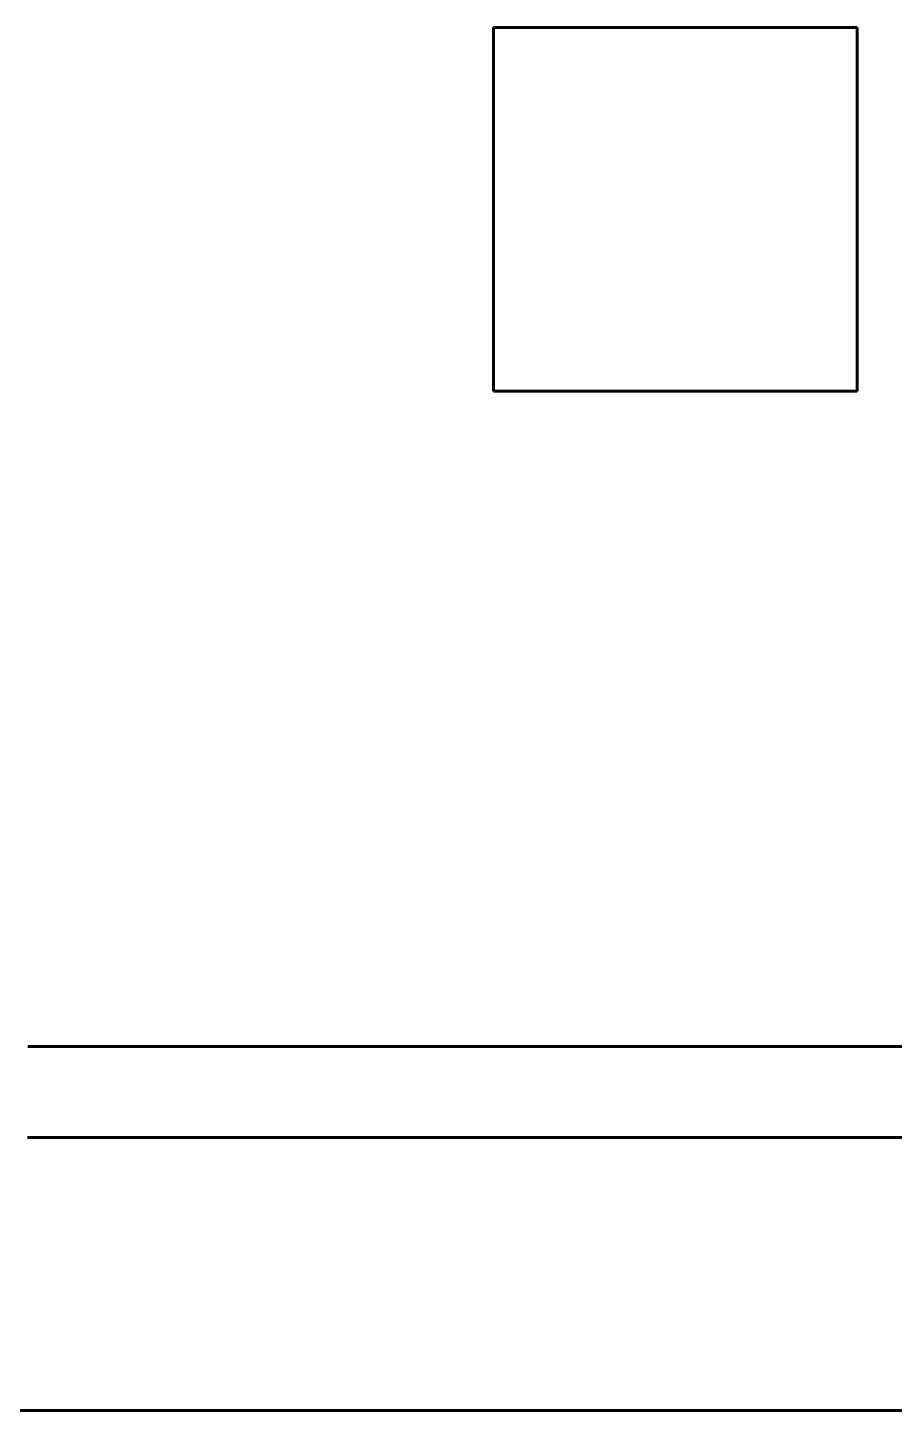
# Model space of a CAD drawing. Extents: x 0 to 297, y 0 to 292.
# Drawn here: x 186.34 to 191.1, y 62.79 to 70.39 of the extents above; entities that cross this region are included whole.
import ezdxf

# ---------------------------------------------------------------- set-up
doc = ezdxf.new("R2010")
doc.units = 0
doc.header["$MEASUREMENT"] = 0
doc.linetypes.add('K5LT_BASIC', pattern=[0])
doc.layers.add('Системный слой', color=7, linetype='Continuous')

# ---------------------------------------------------------------- blocks, each defined once
blk = doc.blocks.new('*U')
at = {"layer": 'Системный слой', "linetype": 'K5LT_BASIC', "lineweight": 60}
for p, q in [((190.9003, 70.3897), (188.9003, 70.3897)), ((188.9003, 70.3897), (188.9003, 68.3897)), ((190.9003, 68.3897), (190.9003, 70.3897)), ((188.9003, 68.3897), (190.9003, 68.3897))]:
    blk.add_line(p, q, dxfattribs=at)

msp = doc.modelspace()

# ---------------------------------------------------------------- linework, layer by layer
at = {"layer": 'Системный слой', "linetype": 'K5LT_BASIC', "lineweight": 60}
for p, q in [((186.338, 64.7857), (192.338, 64.7857)), ((192.3378, 64.2856), (186.3378, 64.2856)), ((157.3375, 62.7855), (200.3375, 62.7855))]:
    msp.add_line(p, q, dxfattribs=at)

# ---------------------------------------------------------------- block references
at = {"layer": 'Системный слой'}
msp.add_blockref('*U', (0, 0), dxfattribs=at)
msp.add_blockref('*U', (0, 0), dxfattribs=at)
msp.add_blockref('*U', (0, 0), dxfattribs=at)
msp.add_blockref('*U', (0, 0), dxfattribs=at)
msp.add_blockref('*U', (0, 0), dxfattribs=at)
msp.add_blockref('*U', (0, 0), dxfattribs=at)
msp.add_blockref('*U', (0, 0), dxfattribs=at)
msp.add_blockref('*U', (0, 0), dxfattribs=at)
msp.add_blockref('*U', (0, 0), dxfattribs=at)
msp.add_blockref('*U', (0, 0), dxfattribs=at)
msp.add_blockref('*U', (0, 0), dxfattribs=at)
msp.add_blockref('*U', (0, 0), dxfattribs=at)
msp.add_blockref('*U', (0, 0), dxfattribs=at)
msp.add_blockref('*U', (0, 0), dxfattribs=at)
msp.add_blockref('*U', (0, 0), dxfattribs=at)
msp.add_blockref('*U', (0, 0), dxfattribs=at)
msp.add_blockref('*U', (0, 0), dxfattribs=at)
msp.add_blockref('*U', (0, 0), dxfattribs=at)
msp.add_blockref('*U', (0, 0), dxfattribs=at)
msp.add_blockref('*U', (0, 0), dxfattribs=at)
msp.add_blockref('*U', (0, 0), dxfattribs=at)
msp.add_blockref('*U', (0, 0), dxfattribs=at)
msp.add_blockref('*U', (0, 0), dxfattribs=at)
msp.add_blockref('*U', (0, 0), dxfattribs=at)
msp.add_blockref('*U', (0, 0), dxfattribs=at)
msp.add_blockref('*U', (0, 0), dxfattribs=at)
msp.add_blockref('*U', (0, 0), dxfattribs=at)
msp.add_blockref('*U', (0, 0), dxfattribs=at)
msp.add_blockref('*U', (0, 0), dxfattribs=at)
msp.add_blockref('*U', (0, 0), dxfattribs=at)
msp.add_blockref('*U', (0, 0), dxfattribs=at)
msp.add_blockref('*U', (0, 0), dxfattribs=at)
msp.add_blockref('*U', (0, 0), dxfattribs=at)
msp.add_blockref('*U', (0, 0), dxfattribs=at)
msp.add_blockref('*U', (0, 0), dxfattribs=at)
msp.add_blockref('*U', (0, 0), dxfattribs=at)
msp.add_blockref('*U', (0, 0), dxfattribs=at)
msp.add_blockref('*U', (0, 0), dxfattribs=at)
msp.add_blockref('*U', (0, 0), dxfattribs=at)
msp.add_blockref('*U', (0, 0), dxfattribs=at)
msp.add_blockref('*U', (0, 0), dxfattribs=at)
msp.add_blockref('*U', (0, 0), dxfattribs=at)
msp.add_blockref('*U', (0, 0), dxfattribs=at)
msp.add_blockref('*U', (0, 0), dxfattribs=at)
msp.add_blockref('*U', (0, 0), dxfattribs=at)
msp.add_blockref('*U', (0, 0), dxfattribs=at)
msp.add_blockref('*U', (0, 0), dxfattribs=at)
msp.add_blockref('*U', (0, 0), dxfattribs=at)
msp.add_blockref('*U', (0, 0), dxfattribs=at)
msp.add_blockref('*U', (0, 0), dxfattribs=at)
msp.add_blockref('*U', (0, 0), dxfattribs=at)
msp.add_blockref('*U', (0, 0), dxfattribs=at)
msp.add_blockref('*U', (0, 0), dxfattribs=at)
msp.add_blockref('*U', (0, 0), dxfattribs=at)
msp.add_blockref('*U', (0, 0), dxfattribs=at)
msp.add_blockref('*U', (0, 0), dxfattribs=at)
msp.add_blockref('*U', (0, 0), dxfattribs=at)
msp.add_blockref('*U', (0, 0), dxfattribs=at)
msp.add_blockref('*U', (0, 0), dxfattribs=at)
msp.add_blockref('*U', (0, 0), dxfattribs=at)
msp.add_blockref('*U', (0, 0), dxfattribs=at)
msp.add_blockref('*U', (0, 0), dxfattribs=at)
msp.add_blockref('*U', (0, 0), dxfattribs=at)
msp.add_blockref('*U', (0, 0), dxfattribs=at)
msp.add_blockref('*U', (0, 0), dxfattribs=at)
msp.add_blockref('*U', (0, 0), dxfattribs=at)
msp.add_blockref('*U', (0, 0), dxfattribs=at)
msp.add_blockref('*U', (0, 0), dxfattribs=at)
msp.add_blockref('*U', (0, 0), dxfattribs=at)
msp.add_blockref('*U', (0, 0), dxfattribs=at)
msp.add_blockref('*U', (0, 0), dxfattribs=at)
msp.add_blockref('*U', (0, 0), dxfattribs=at)
msp.add_blockref('*U', (0, 0), dxfattribs=at)
msp.add_blockref('*U', (0, 0), dxfattribs=at)
msp.add_blockref('*U', (0, 0), dxfattribs=at)
msp.add_blockref('*U', (0, 0), dxfattribs=at)
msp.add_blockref('*U', (0, 0), dxfattribs=at)
msp.add_blockref('*U', (0, 0), dxfattribs=at)
msp.add_blockref('*U', (0, 0), dxfattribs=at)
msp.add_blockref('*U', (0, 0), dxfattribs=at)
msp.add_blockref('*U', (0, 0), dxfattribs=at)
msp.add_blockref('*U', (0, 0), dxfattribs=at)
msp.add_blockref('*U', (0, 0), dxfattribs=at)
msp.add_blockref('*U', (0, 0), dxfattribs=at)
msp.add_blockref('*U', (0, 0), dxfattribs=at)
msp.add_blockref('*U', (0, 0), dxfattribs=at)
msp.add_blockref('*U', (0, 0), dxfattribs=at)
msp.add_blockref('*U', (0, 0), dxfattribs=at)
msp.add_blockref('*U', (0, 0), dxfattribs=at)
msp.add_blockref('*U', (0, 0), dxfattribs=at)
msp.add_blockref('*U', (0, 0), dxfattribs=at)
msp.add_blockref('*U', (0, 0), dxfattribs=at)
msp.add_blockref('*U', (0, 0), dxfattribs=at)
msp.add_blockref('*U', (0, 0), dxfattribs=at)
msp.add_blockref('*U', (0, 0), dxfattribs=at)
msp.add_blockref('*U', (0, 0), dxfattribs=at)
msp.add_blockref('*U', (0, 0), dxfattribs=at)
msp.add_blockref('*U', (0, 0), dxfattribs=at)
msp.add_blockref('*U', (0, 0), dxfattribs=at)
msp.add_blockref('*U', (0, 0), dxfattribs=at)
msp.add_blockref('*U', (0, 0), dxfattribs=at)
msp.add_blockref('*U', (0, 0), dxfattribs=at)
msp.add_blockref('*U', (0, 0), dxfattribs=at)
msp.add_blockref('*U', (0, 0), dxfattribs=at)
msp.add_blockref('*U', (0, 0), dxfattribs=at)
msp.add_blockref('*U', (0, 0), dxfattribs=at)
msp.add_blockref('*U', (0, 0), dxfattribs=at)
msp.add_blockref('*U', (0, 0), dxfattribs=at)
msp.add_blockref('*U', (0, 0), dxfattribs=at)
msp.add_blockref('*U', (0, 0), dxfattribs=at)
msp.add_blockref('*U', (0, 0), dxfattribs=at)
msp.add_blockref('*U', (0, 0), dxfattribs=at)
msp.add_blockref('*U', (0, 0), dxfattribs=at)
msp.add_blockref('*U', (0, 0), dxfattribs=at)
msp.add_blockref('*U', (0, 0), dxfattribs=at)
msp.add_blockref('*U', (0, 0), dxfattribs=at)
msp.add_blockref('*U', (0, 0), dxfattribs=at)
msp.add_blockref('*U', (0, 0), dxfattribs=at)
msp.add_blockref('*U', (0, 0), dxfattribs=at)
msp.add_blockref('*U', (0, 0), dxfattribs=at)
msp.add_blockref('*U', (0, 0), dxfattribs=at)
msp.add_blockref('*U', (0, 0), dxfattribs=at)
msp.add_blockref('*U', (0, 0), dxfattribs=at)
msp.add_blockref('*U', (0, 0), dxfattribs=at)
msp.add_blockref('*U', (0, 0), dxfattribs=at)
msp.add_blockref('*U', (0, 0), dxfattribs=at)
msp.add_blockref('*U', (0, 0), dxfattribs=at)
msp.add_blockref('*U', (0, 0), dxfattribs=at)
msp.add_blockref('*U', (0, 0), dxfattribs=at)
msp.add_blockref('*U', (0, 0), dxfattribs=at)
msp.add_blockref('*U', (0, 0), dxfattribs=at)
msp.add_blockref('*U', (0, 0), dxfattribs=at)
msp.add_blockref('*U', (0, 0), dxfattribs=at)
msp.add_blockref('*U', (0, 0), dxfattribs=at)
msp.add_blockref('*U', (0, 0), dxfattribs=at)
msp.add_blockref('*U', (0, 0), dxfattribs=at)
msp.add_blockref('*U', (0, 0), dxfattribs=at)
msp.add_blockref('*U', (0, 0), dxfattribs=at)
msp.add_blockref('*U', (0, 0), dxfattribs=at)
msp.add_blockref('*U', (0, 0), dxfattribs=at)
msp.add_blockref('*U', (0, 0), dxfattribs=at)
msp.add_blockref('*U', (0, 0), dxfattribs=at)
msp.add_blockref('*U', (0, 0), dxfattribs=at)
msp.add_blockref('*U', (0, 0), dxfattribs=at)
msp.add_blockref('*U', (0, 0), dxfattribs=at)
msp.add_blockref('*U', (0, 0), dxfattribs=at)
msp.add_blockref('*U', (0, 0), dxfattribs=at)
msp.add_blockref('*U', (0, 0), dxfattribs=at)
msp.add_blockref('*U', (0, 0), dxfattribs=at)
msp.add_blockref('*U', (0, 0), dxfattribs=at)
msp.add_blockref('*U', (0, 0), dxfattribs=at)
msp.add_blockref('*U', (0, 0), dxfattribs=at)
msp.add_blockref('*U', (0, 0), dxfattribs=at)
msp.add_blockref('*U', (0, 0), dxfattribs=at)
msp.add_blockref('*U', (0, 0), dxfattribs=at)
msp.add_blockref('*U', (0, 0), dxfattribs=at)
msp.add_blockref('*U', (0, 0), dxfattribs=at)
msp.add_blockref('*U', (0, 0), dxfattribs=at)
msp.add_blockref('*U', (0, 0), dxfattribs=at)
msp.add_blockref('*U', (0, 0), dxfattribs=at)
msp.add_blockref('*U', (0, 0), dxfattribs=at)
msp.add_blockref('*U', (0, 0), dxfattribs=at)
msp.add_blockref('*U', (0, 0), dxfattribs=at)
msp.add_blockref('*U', (0, 0), dxfattribs=at)
msp.add_blockref('*U', (0, 0), dxfattribs=at)
msp.add_blockref('*U', (0, 0), dxfattribs=at)
msp.add_blockref('*U', (0, 0), dxfattribs=at)
msp.add_blockref('*U', (0, 0), dxfattribs=at)
msp.add_blockref('*U', (0, 0), dxfattribs=at)
msp.add_blockref('*U', (0, 0), dxfattribs=at)
msp.add_blockref('*U', (0, 0), dxfattribs=at)
msp.add_blockref('*U', (0, 0), dxfattribs=at)
msp.add_blockref('*U', (0, 0), dxfattribs=at)
msp.add_blockref('*U', (0, 0), dxfattribs=at)
msp.add_blockref('*U', (0, 0), dxfattribs=at)
msp.add_blockref('*U', (0, 0), dxfattribs=at)
msp.add_blockref('*U', (0, 0), dxfattribs=at)
msp.add_blockref('*U', (0, 0), dxfattribs=at)
msp.add_blockref('*U', (0, 0), dxfattribs=at)
msp.add_blockref('*U', (0, 0), dxfattribs=at)
msp.add_blockref('*U', (0, 0), dxfattribs=at)
msp.add_blockref('*U', (0, 0), dxfattribs=at)
msp.add_blockref('*U', (0, 0), dxfattribs=at)
msp.add_blockref('*U', (0, 0), dxfattribs=at)
msp.add_blockref('*U', (0, 0), dxfattribs=at)
msp.add_blockref('*U', (0, 0), dxfattribs=at)
msp.add_blockref('*U', (0, 0), dxfattribs=at)
msp.add_blockref('*U', (0, 0), dxfattribs=at)
msp.add_blockref('*U', (0, 0), dxfattribs=at)
msp.add_blockref('*U', (0, 0), dxfattribs=at)
msp.add_blockref('*U', (0, 0), dxfattribs=at)
msp.add_blockref('*U', (0, 0), dxfattribs=at)
msp.add_blockref('*U', (0, 0), dxfattribs=at)
msp.add_blockref('*U', (0, 0), dxfattribs=at)
msp.add_blockref('*U', (0, 0), dxfattribs=at)
msp.add_blockref('*U', (0, 0), dxfattribs=at)
msp.add_blockref('*U', (0, 0), dxfattribs=at)
msp.add_blockref('*U', (0, 0), dxfattribs=at)
msp.add_blockref('*U', (0, 0), dxfattribs=at)
msp.add_blockref('*U', (0, 0), dxfattribs=at)
msp.add_blockref('*U', (0, 0), dxfattribs=at)
msp.add_blockref('*U', (0, 0), dxfattribs=at)
msp.add_blockref('*U', (0, 0), dxfattribs=at)
msp.add_blockref('*U', (0, 0), dxfattribs=at)
msp.add_blockref('*U', (0, 0), dxfattribs=at)
msp.add_blockref('*U', (0, 0), dxfattribs=at)
msp.add_blockref('*U', (0, 0), dxfattribs=at)
msp.add_blockref('*U', (0, 0), dxfattribs=at)
msp.add_blockref('*U', (0, 0), dxfattribs=at)
msp.add_blockref('*U', (0, 0), dxfattribs=at)
msp.add_blockref('*U', (0, 0), dxfattribs=at)
msp.add_blockref('*U', (0, 0), dxfattribs=at)
msp.add_blockref('*U', (0, 0), dxfattribs=at)
msp.add_blockref('*U', (0, 0), dxfattribs=at)
msp.add_blockref('*U', (0, 0), dxfattribs=at)
msp.add_blockref('*U', (0, 0), dxfattribs=at)
msp.add_blockref('*U', (0, 0), dxfattribs=at)
msp.add_blockref('*U', (0, 0), dxfattribs=at)
msp.add_blockref('*U', (0, 0), dxfattribs=at)
msp.add_blockref('*U', (0, 0), dxfattribs=at)
msp.add_blockref('*U', (0, 0), dxfattribs=at)
msp.add_blockref('*U', (0, 0), dxfattribs=at)
msp.add_blockref('*U', (0, 0), dxfattribs=at)
msp.add_blockref('*U', (0, 0), dxfattribs=at)
msp.add_blockref('*U', (0, 0), dxfattribs=at)
msp.add_blockref('*U', (0, 0), dxfattribs=at)
msp.add_blockref('*U', (0, 0), dxfattribs=at)
msp.add_blockref('*U', (0, 0), dxfattribs=at)
msp.add_blockref('*U', (0, 0), dxfattribs=at)
msp.add_blockref('*U', (0, 0), dxfattribs=at)
msp.add_blockref('*U', (0, 0), dxfattribs=at)
msp.add_blockref('*U', (0, 0), dxfattribs=at)
msp.add_blockref('*U', (0, 0), dxfattribs=at)
msp.add_blockref('*U', (0, 0), dxfattribs=at)
msp.add_blockref('*U', (0, 0), dxfattribs=at)
msp.add_blockref('*U', (0, 0), dxfattribs=at)
msp.add_blockref('*U', (0, 0), dxfattribs=at)
msp.add_blockref('*U', (0, 0), dxfattribs=at)
msp.add_blockref('*U', (0, 0), dxfattribs=at)
msp.add_blockref('*U', (0, 0), dxfattribs=at)
msp.add_blockref('*U', (0, 0), dxfattribs=at)
msp.add_blockref('*U', (0, 0), dxfattribs=at)
msp.add_blockref('*U', (0, 0), dxfattribs=at)
msp.add_blockref('*U', (0, 0), dxfattribs=at)
msp.add_blockref('*U', (0, 0), dxfattribs=at)
msp.add_blockref('*U', (0, 0), dxfattribs=at)
msp.add_blockref('*U', (0, 0), dxfattribs=at)
msp.add_blockref('*U', (0, 0), dxfattribs=at)
msp.add_blockref('*U', (0, 0), dxfattribs=at)
msp.add_blockref('*U', (0, 0), dxfattribs=at)
msp.add_blockref('*U', (0, 0), dxfattribs=at)
msp.add_blockref('*U', (0, 0), dxfattribs=at)
msp.add_blockref('*U', (0, 0), dxfattribs=at)
msp.add_blockref('*U', (0, 0), dxfattribs=at)
msp.add_blockref('*U', (0, 0), dxfattribs=at)
msp.add_blockref('*U', (0, 0), dxfattribs=at)
msp.add_blockref('*U', (0, 0), dxfattribs=at)
msp.add_blockref('*U', (0, 0), dxfattribs=at)
msp.add_blockref('*U', (0, 0), dxfattribs=at)
msp.add_blockref('*U', (0, 0), dxfattribs=at)
msp.add_blockref('*U', (0, 0), dxfattribs=at)
msp.add_blockref('*U', (0, 0), dxfattribs=at)
msp.add_blockref('*U', (0, 0), dxfattribs=at)
msp.add_blockref('*U', (0, 0), dxfattribs=at)
msp.add_blockref('*U', (0, 0), dxfattribs=at)
msp.add_blockref('*U', (0, 0), dxfattribs=at)
msp.add_blockref('*U', (0, 0), dxfattribs=at)
msp.add_blockref('*U', (0, 0), dxfattribs=at)
msp.add_blockref('*U', (0, 0), dxfattribs=at)
msp.add_blockref('*U', (0, 0), dxfattribs=at)
msp.add_blockref('*U', (0, 0), dxfattribs=at)
msp.add_blockref('*U', (0, 0), dxfattribs=at)
msp.add_blockref('*U', (0, 0), dxfattribs=at)
msp.add_blockref('*U', (0, 0), dxfattribs=at)
msp.add_blockref('*U', (0, 0), dxfattribs=at)
msp.add_blockref('*U', (0, 0), dxfattribs=at)
msp.add_blockref('*U', (0, 0), dxfattribs=at)
msp.add_blockref('*U', (0, 0), dxfattribs=at)
msp.add_blockref('*U', (0, 0), dxfattribs=at)
msp.add_blockref('*U', (0, 0), dxfattribs=at)
msp.add_blockref('*U', (0, 0), dxfattribs=at)
msp.add_blockref('*U', (0, 0), dxfattribs=at)
msp.add_blockref('*U', (0, 0), dxfattribs=at)
msp.add_blockref('*U', (0, 0), dxfattribs=at)
msp.add_blockref('*U', (0, 0), dxfattribs=at)
msp.add_blockref('*U', (0, 0), dxfattribs=at)
msp.add_blockref('*U', (0, 0), dxfattribs=at)
msp.add_blockref('*U', (0, 0), dxfattribs=at)
msp.add_blockref('*U', (0, 0), dxfattribs=at)
msp.add_blockref('*U', (0, 0), dxfattribs=at)
msp.add_blockref('*U', (0, 0), dxfattribs=at)
msp.add_blockref('*U', (0, 0), dxfattribs=at)
msp.add_blockref('*U', (0, 0), dxfattribs=at)
msp.add_blockref('*U', (0, 0), dxfattribs=at)
msp.add_blockref('*U', (0, 0), dxfattribs=at)
msp.add_blockref('*U', (0, 0), dxfattribs=at)
msp.add_blockref('*U', (0, 0), dxfattribs=at)
msp.add_blockref('*U', (0, 0), dxfattribs=at)
msp.add_blockref('*U', (0, 0), dxfattribs=at)
msp.add_blockref('*U', (0, 0), dxfattribs=at)
msp.add_blockref('*U', (0, 0), dxfattribs=at)
msp.add_blockref('*U', (0, 0), dxfattribs=at)
msp.add_blockref('*U', (0, 0), dxfattribs=at)
msp.add_blockref('*U', (0, 0), dxfattribs=at)
msp.add_blockref('*U', (0, 0), dxfattribs=at)
msp.add_blockref('*U', (0, 0), dxfattribs=at)
msp.add_blockref('*U', (0, 0), dxfattribs=at)
msp.add_blockref('*U', (0, 0), dxfattribs=at)
msp.add_blockref('*U', (0, 0), dxfattribs=at)
msp.add_blockref('*U', (0, 0), dxfattribs=at)
msp.add_blockref('*U', (0, 0), dxfattribs=at)
msp.add_blockref('*U', (0, 0), dxfattribs=at)
msp.add_blockref('*U', (0, 0), dxfattribs=at)
msp.add_blockref('*U', (0, 0), dxfattribs=at)
msp.add_blockref('*U', (0, 0), dxfattribs=at)
msp.add_blockref('*U', (0, 0), dxfattribs=at)
msp.add_blockref('*U', (0, 0), dxfattribs=at)
msp.add_blockref('*U', (0, 0), dxfattribs=at)
msp.add_blockref('*U', (0, 0), dxfattribs=at)
msp.add_blockref('*U', (0, 0), dxfattribs=at)
msp.add_blockref('*U', (0, 0), dxfattribs=at)
msp.add_blockref('*U', (0, 0), dxfattribs=at)
msp.add_blockref('*U', (0, 0), dxfattribs=at)
msp.add_blockref('*U', (0, 0), dxfattribs=at)
msp.add_blockref('*U', (0, 0), dxfattribs=at)
msp.add_blockref('*U', (0, 0), dxfattribs=at)
msp.add_blockref('*U', (0, 0), dxfattribs=at)
msp.add_blockref('*U', (0, 0), dxfattribs=at)
msp.add_blockref('*U', (0, 0), dxfattribs=at)
msp.add_blockref('*U', (0, 0), dxfattribs=at)
msp.add_blockref('*U', (0, 0), dxfattribs=at)
msp.add_blockref('*U', (0, 0), dxfattribs=at)
msp.add_blockref('*U', (0, 0), dxfattribs=at)
msp.add_blockref('*U', (0, 0), dxfattribs=at)
msp.add_blockref('*U', (0, 0), dxfattribs=at)
msp.add_blockref('*U', (0, 0), dxfattribs=at)
msp.add_blockref('*U', (0, 0), dxfattribs=at)
msp.add_blockref('*U', (0, 0), dxfattribs=at)
msp.add_blockref('*U', (0, 0), dxfattribs=at)
msp.add_blockref('*U', (0, 0), dxfattribs=at)
msp.add_blockref('*U', (0, 0), dxfattribs=at)
msp.add_blockref('*U', (0, 0), dxfattribs=at)
msp.add_blockref('*U', (0, 0), dxfattribs=at)
msp.add_blockref('*U', (0, 0), dxfattribs=at)
msp.add_blockref('*U', (0, 0), dxfattribs=at)
msp.add_blockref('*U', (0, 0), dxfattribs=at)
msp.add_blockref('*U', (0, 0), dxfattribs=at)
msp.add_blockref('*U', (0, 0), dxfattribs=at)
msp.add_blockref('*U', (0, 0), dxfattribs=at)
msp.add_blockref('*U', (0, 0), dxfattribs=at)
msp.add_blockref('*U', (0, 0), dxfattribs=at)
msp.add_blockref('*U', (0, 0), dxfattribs=at)
msp.add_blockref('*U', (0, 0), dxfattribs=at)
msp.add_blockref('*U', (0, 0), dxfattribs=at)
msp.add_blockref('*U', (0, 0), dxfattribs=at)
msp.add_blockref('*U', (0, 0), dxfattribs=at)
msp.add_blockref('*U', (0, 0), dxfattribs=at)
msp.add_blockref('*U', (0, 0), dxfattribs=at)
msp.add_blockref('*U', (0, 0), dxfattribs=at)
msp.add_blockref('*U', (0, 0), dxfattribs=at)
msp.add_blockref('*U', (0, 0), dxfattribs=at)
msp.add_blockref('*U', (0, 0), dxfattribs=at)
msp.add_blockref('*U', (0, 0), dxfattribs=at)
msp.add_blockref('*U', (0, 0), dxfattribs=at)
msp.add_blockref('*U', (0, 0), dxfattribs=at)
msp.add_blockref('*U', (0, 0), dxfattribs=at)
msp.add_blockref('*U', (0, 0), dxfattribs=at)
msp.add_blockref('*U', (0, 0), dxfattribs=at)
msp.add_blockref('*U', (0, 0), dxfattribs=at)
msp.add_blockref('*U', (0, 0), dxfattribs=at)
msp.add_blockref('*U', (0, 0), dxfattribs=at)
msp.add_blockref('*U', (0, 0), dxfattribs=at)
msp.add_blockref('*U', (0, 0), dxfattribs=at)
msp.add_blockref('*U', (0, 0), dxfattribs=at)
msp.add_blockref('*U', (0, 0), dxfattribs=at)
msp.add_blockref('*U', (0, 0), dxfattribs=at)
msp.add_blockref('*U', (0, 0), dxfattribs=at)
msp.add_blockref('*U', (0, 0), dxfattribs=at)
msp.add_blockref('*U', (0, 0), dxfattribs=at)
msp.add_blockref('*U', (0, 0), dxfattribs=at)
msp.add_blockref('*U', (0, 0), dxfattribs=at)
msp.add_blockref('*U', (0, 0), dxfattribs=at)
msp.add_blockref('*U', (0, 0), dxfattribs=at)
msp.add_blockref('*U', (0, 0), dxfattribs=at)
msp.add_blockref('*U', (0, 0), dxfattribs=at)
msp.add_blockref('*U', (0, 0), dxfattribs=at)
msp.add_blockref('*U', (0, 0), dxfattribs=at)
msp.add_blockref('*U', (0, 0), dxfattribs=at)
msp.add_blockref('*U', (0, 0), dxfattribs=at)
msp.add_blockref('*U', (0, 0), dxfattribs=at)
msp.add_blockref('*U', (0, 0), dxfattribs=at)
msp.add_blockref('*U', (0, 0), dxfattribs=at)
msp.add_blockref('*U', (0, 0), dxfattribs=at)
msp.add_blockref('*U', (0, 0), dxfattribs=at)
msp.add_blockref('*U', (0, 0), dxfattribs=at)
msp.add_blockref('*U', (0, 0), dxfattribs=at)
msp.add_blockref('*U', (0, 0), dxfattribs=at)
msp.add_blockref('*U', (0, 0), dxfattribs=at)
msp.add_blockref('*U', (0, 0), dxfattribs=at)
msp.add_blockref('*U', (0, 0), dxfattribs=at)
msp.add_blockref('*U', (0, 0), dxfattribs=at)
msp.add_blockref('*U', (0, 0), dxfattribs=at)
msp.add_blockref('*U', (0, 0), dxfattribs=at)
msp.add_blockref('*U', (0, 0), dxfattribs=at)
msp.add_blockref('*U', (0, 0), dxfattribs=at)
msp.add_blockref('*U', (0, 0), dxfattribs=at)
msp.add_blockref('*U', (0, 0), dxfattribs=at)
msp.add_blockref('*U', (0, 0), dxfattribs=at)
msp.add_blockref('*U', (0, 0), dxfattribs=at)
msp.add_blockref('*U', (0, 0), dxfattribs=at)
msp.add_blockref('*U', (0, 0), dxfattribs=at)
msp.add_blockref('*U', (0, 0), dxfattribs=at)
msp.add_blockref('*U', (0, 0), dxfattribs=at)
msp.add_blockref('*U', (0, 0), dxfattribs=at)
msp.add_blockref('*U', (0, 0), dxfattribs=at)
msp.add_blockref('*U', (0, 0), dxfattribs=at)
msp.add_blockref('*U', (0, 0), dxfattribs=at)
msp.add_blockref('*U', (0, 0), dxfattribs=at)
msp.add_blockref('*U', (0, 0), dxfattribs=at)
msp.add_blockref('*U', (0, 0), dxfattribs=at)
msp.add_blockref('*U', (0, 0), dxfattribs=at)

doc.saveas('drawing.dxf')
